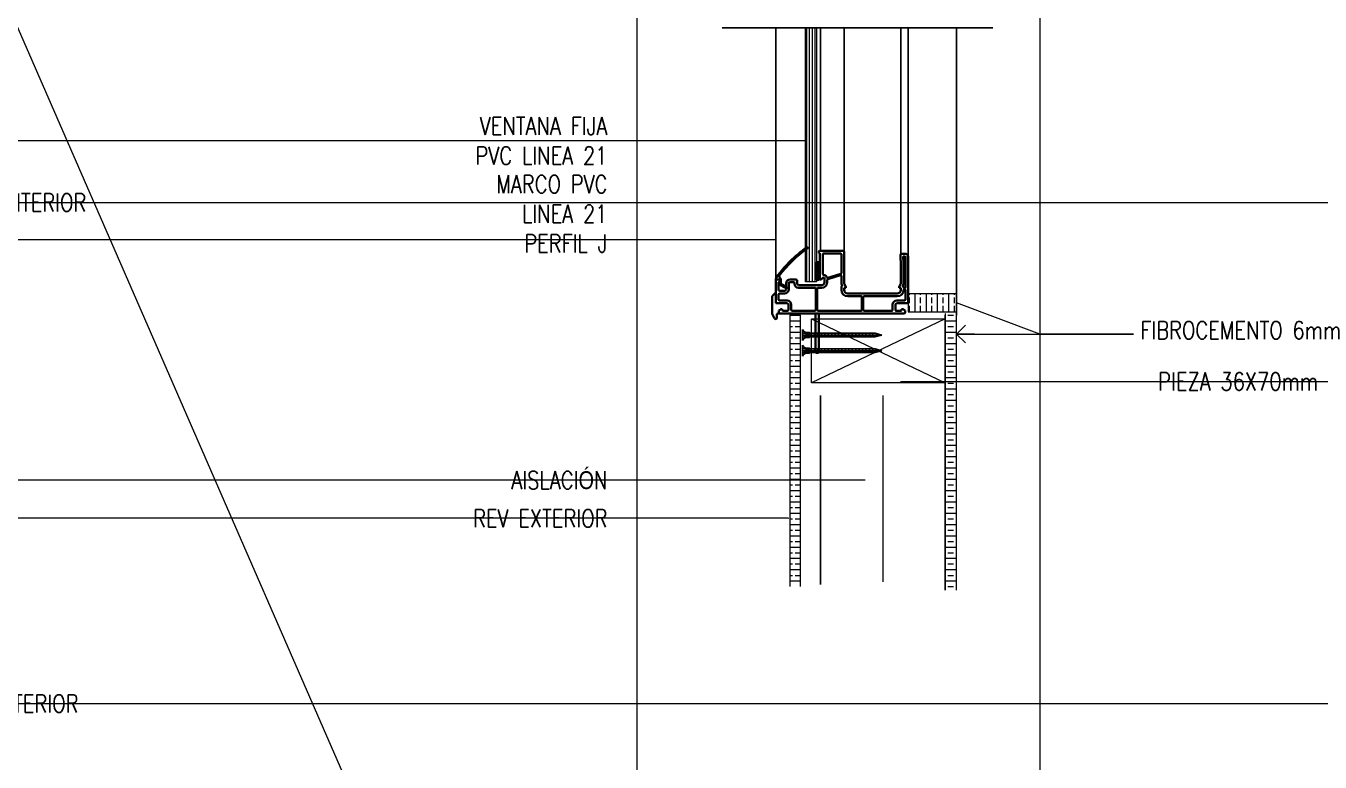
# Model space of a CAD drawing. Header units: metres. Extents: x -2 to 690, y -116 to 73.
# Drawn here: x 152.211 to 152.938, y 29.242 to 29.655 of the extents above; entities that cross this region are included whole.
import ezdxf

# ---------------------------------------------------------------- set-up
doc = ezdxf.new("R2010")
doc.units = ezdxf.units.M
doc.header["$LTSCALE"] = 5
doc.header["$MEASUREMENT"] = 0
doc.layers.get('0').update_dxf_attribs({"color": 30})
doc.layers.get('DEFPOINTS').update_dxf_attribs({"color": 210})
for name, color, linetype, lineweight in [('A-ANNO-SYMB', 3, 'Continuous', 18), ('A-ANNO-TEXT', 3, 'Continuous', 18), ('A-DETL-PATT', 8, 'Continuous', 18), ('A-ELEV-MBE1', 7, 'Continuous', 35), ('A-ELEV-MBE2', 4, 'Continuous', 25), ('A-FURN', 8, 'Continuous', 18), ('A-WALL-PATT', 8, 'Continuous', 18), ('A-WALL-STUD', 3, 'Continuous', 18)]:
    doc.layers.add(name, color=color, linetype=linetype, lineweight=lineweight)
doc.styles.add('E-ROMANS', font='romans.shx', dxfattribs={"width": 0.8})
doc.dimstyles.new('E-0100_TICK_12', dxfattribs={"dimscale": 0.001, "dimtxt": 120, "dimasz": 120, "dimexe": 60, "dimexo": 40, "dimgap": 60, "dimtad": 0, "dimzin": 0, "dimdsep": 46, "dimtxsty": 'E-ROMANS', "dimblk": 'OBLIQUE', "dimcen": 60, "dimclrd": 256, "dimclre": 256, "dimclrt": 256, "dimadec": 0, "dimazin": 0, "dimtfac": 1, "dimtmove": 1, "dimatfit": 3, "dimldrblk": 'OPEN90', "dimfxl": 1, "dimtfill": 1, "dimtolj": 1, "dimtzin": 0, "dimlwd": -1, "dimarcsym": 0})

# ---------------------------------------------------------------- blocks, each defined once
blk = doc.blocks.new('_Oblique')
at = {"color": 0, "linetype": 'ByBlock', "lineweight": -2}
blk.add_line((-0.5, -0.5), (0.5, 0.5), dxfattribs=at)

msp = doc.modelspace()

# ---------------------------------------------------------------- hatches: boundary and pattern name
at = {"layer": 'A-DETL-PATT'}
h = msp.add_hatch(dxfattribs=at)
h.set_pattern_fill('BRASS', color=256, scale=0.001, angle=90, style=0)
h.set_pattern_definition([(90, (1.948402, -0.1281466), (-0.00635, 4e-19), []), (90, (1.945227, -0.1281466), (-0.00635, 4e-19), [0.003175, -0.0015875])])
h.paths.add_polyline_path([(152.73346, 29.49456), (152.73346, 29.50456), (152.70623, 29.50456), (152.70623, 29.49456)])
h = msp.add_hatch(dxfattribs=at)
h.set_pattern_fill('BRASS', color=256, scale=0.001, style=0)
h.set_pattern_definition([(0, (0, 0), (0, 0.00635), []), (0, (0, 0.003175), (0, 0.00635), [0.003175, -0.0015875])])
h.paths.add_polyline_path([(152.73346, 29.49356), (152.72702, 29.49356), (152.72702, 29.49454), (152.72702, 29.33823), (152.73346, 29.33823)])
h.paths.add_polyline_path([(152.64587, 29.49454), (152.63987, 29.49454), (152.63987, 29.34021), (152.64587, 29.34021)])

# ---------------------------------------------------------------- linework, layer by layer
at = {"layer": 'A-ANNO-SYMB'}
for p, q in [((152.64871, 29.65403), (152.64871, 29.53027)), ((152.64871, 29.53027), (152.64871, 29.65403)), ((152.64871, 29.65403), (152.64871, 29.53027)), ((152.64871, 29.51129), (152.64871, 29.65403)), ((152.64933, 29.53071), (152.64933, 29.65403)), ((152.64933, 29.51129), (152.64933, 29.65403)), ((152.65092, 29.51129), (152.65092, 29.65403)), ((152.65092, 29.51129), (152.65092, 29.65403)), ((152.65251, 29.51129), (152.65251, 29.65403)), ((152.65251, 29.51129), (152.65251, 29.65403)), ((152.6541, 29.51129), (152.6541, 29.65403)), ((152.6541, 29.51129), (152.6541, 29.65403)), ((152.65473, 29.65403), (152.65473, 29.52245)), ((152.65473, 29.65403), (152.65473, 29.52245)), ((152.65473, 29.65403), (152.65473, 29.52245)), ((152.65473, 29.65403), (152.65473, 29.51129)), ((152.65473, 29.51129), (152.64871, 29.51129)), ((152.65473, 29.51129), (152.64871, 29.51129)), ((152.65467, 29.51129), (152.65138, 29.51129)), ((152.65467, 29.51129), (152.65138, 29.51129)), ((152.72702, 29.49356), (152.72702, 29.33823)), ((152.73346, 29.33823), (152.73346, 29.49356))]:
    msp.add_line(p, q, dxfattribs=at)
msp.add_lwpolyline([(152.70623, 29.49456), (152.73346, 29.49456), (152.73346, 29.50456), (152.70623, 29.50456)], close=True, dxfattribs=at)
for points in [[(152.63987, 29.49256), (152.64587, 29.49257)], [(152.63987, 29.49256), (152.63987, 29.34021)], [(152.63987, 29.49256), (152.63987, 29.34021)], [(152.64587, 29.34021), (152.64587, 29.49257)], [(152.64587, 29.34021), (152.64587, 29.49256)], [(152.72702, 29.33823), (152.72702, 29.49256)]]:
    msp.add_lwpolyline(points, dxfattribs=at)
at = {"layer": 'A-ANNO-TEXT', "extrusion": (0, 0, -1)}
msp.add_lwpolyline([(-152.74346, 29.482), (-152.78018, 29.482), (-152.83285, 29.482), (-152.78018, 29.482), (-152.73346, 29.49956)], dxfattribs=at)
at = {"layer": 'A-ELEV-MBE1'}
for p, q in [((152.6561, 29.52783), (152.6561, 29.52834)), ((152.6561, 29.52783), (152.6561, 29.52834)), ((152.65648, 29.52873), (152.66953, 29.52873)), ((152.65648, 29.52873), (152.66953, 29.52873)), ((152.65473, 29.52245), (152.65624, 29.52245)), ((152.65473, 29.52245), (152.65624, 29.52245)), ((152.65473, 29.52168), (152.65522, 29.52168)), ((152.65473, 29.52168), (152.65522, 29.52168)), ((152.65522, 29.52168), (152.65551, 29.52218)), ((152.65522, 29.52168), (152.65551, 29.52218)), ((152.65551, 29.52118), (152.65522, 29.52168)), ((152.65551, 29.52118), (152.65522, 29.52168)), ((152.65522, 29.52069), (152.65551, 29.52118)), ((152.65522, 29.52069), (152.65551, 29.52118)), ((152.65551, 29.52218), (152.65535, 29.52245)), ((152.65551, 29.52218), (152.65535, 29.52245)), ((152.65551, 29.52218), (152.65608, 29.52218)), ((152.65551, 29.52218), (152.65608, 29.52218)), ((152.65551, 29.52118), (152.65608, 29.52118)), ((152.65551, 29.52118), (152.65608, 29.52118)), ((152.65608, 29.52218), (152.65624, 29.52245)), ((152.65608, 29.52218), (152.65624, 29.52245)), ((152.65624, 29.52191), (152.65608, 29.52218)), ((152.65624, 29.52191), (152.65608, 29.52218)), ((152.65608, 29.52118), (152.65624, 29.52145)), ((152.65608, 29.52118), (152.65624, 29.52145)), ((152.65624, 29.52091), (152.65608, 29.52118)), ((152.65624, 29.52091), (152.65608, 29.52118)), ((152.65624, 29.52245), (152.65624, 29.51241)), ((152.65624, 29.52245), (152.65624, 29.51241)), ((152.65674, 29.52745), (152.65648, 29.52745)), ((152.65674, 29.52745), (152.65648, 29.52745)), ((152.65674, 29.51274), (152.65674, 29.52745)), ((152.65827, 29.51568), (152.65827, 29.52681)), ((152.65827, 29.51568), (152.65827, 29.52681)), ((152.65865, 29.52719), (152.66837, 29.52719)), ((152.65865, 29.52719), (152.66837, 29.52719)), ((152.66876, 29.52681), (152.66876, 29.51626)), ((152.66876, 29.52681), (152.66876, 29.51626)), ((152.67029, 29.52796), (152.67029, 29.51037)), ((152.67029, 29.52796), (152.67029, 29.51037)), ((152.70188, 29.52369), (152.70188, 29.52637)), ((152.70188, 29.52369), (152.70188, 29.52637)), ((152.70214, 29.51037), (152.70214, 29.52333)), ((152.70214, 29.51037), (152.70214, 29.52333)), ((152.70265, 29.52714), (152.70457, 29.52714)), ((152.70265, 29.52714), (152.70457, 29.52714)), ((152.70342, 29.52522), (152.70342, 29.52426)), ((152.70342, 29.52522), (152.70342, 29.52426)), ((152.70367, 29.5233), (152.70367, 29.51037)), ((152.70367, 29.5233), (152.70367, 29.51037)), ((152.70431, 29.52561), (152.7038, 29.52561)), ((152.70431, 29.52561), (152.7038, 29.52561)), ((152.7047, 29.50834), (152.7047, 29.52522)), ((152.7047, 29.50834), (152.7047, 29.52522)), ((152.70623, 29.52548), (152.70623, 29.49931)), ((152.70623, 29.52548), (152.70623, 29.49931)), ((152.65473, 29.52069), (152.65522, 29.52069)), ((152.65473, 29.52069), (152.65522, 29.52069)), ((152.65473, 29.51969), (152.65522, 29.51969)), ((152.65473, 29.51969), (152.65522, 29.51969)), ((152.65473, 29.5187), (152.65522, 29.5187)), ((152.65473, 29.5187), (152.65522, 29.5187)), ((152.65473, 29.51771), (152.65522, 29.51771)), ((152.65473, 29.51771), (152.65522, 29.51771)), ((152.65473, 29.51671), (152.65522, 29.51671)), ((152.65473, 29.51671), (152.65522, 29.51671)), ((152.65473, 29.51572), (152.65522, 29.51572)), ((152.65473, 29.51572), (152.65522, 29.51572)), ((152.65473, 29.51473), (152.65522, 29.51473)), ((152.65473, 29.51473), (152.65522, 29.51473)), ((152.65473, 29.51374), (152.65522, 29.51374)), ((152.65473, 29.51374), (152.65522, 29.51374)), ((152.65551, 29.52019), (152.65522, 29.52069)), ((152.65551, 29.52019), (152.65522, 29.52069)), ((152.65522, 29.51969), (152.65551, 29.52019)), ((152.65522, 29.51969), (152.65551, 29.52019)), ((152.65551, 29.5192), (152.65522, 29.51969)), ((152.65551, 29.5192), (152.65522, 29.51969)), ((152.65522, 29.5187), (152.65551, 29.5192)), ((152.65522, 29.5187), (152.65551, 29.5192)), ((152.65551, 29.5182), (152.65522, 29.5187)), ((152.65551, 29.5182), (152.65522, 29.5187)), ((152.65522, 29.51771), (152.65551, 29.5182)), ((152.65522, 29.51771), (152.65551, 29.5182)), ((152.65551, 29.51721), (152.65522, 29.51771)), ((152.65551, 29.51721), (152.65522, 29.51771)), ((152.65522, 29.51671), (152.65551, 29.51721)), ((152.65522, 29.51671), (152.65551, 29.51721)), ((152.65551, 29.51622), (152.65522, 29.51671)), ((152.65551, 29.51622), (152.65522, 29.51671)), ((152.65522, 29.51572), (152.65551, 29.51622)), ((152.65522, 29.51572), (152.65551, 29.51622)), ((152.65551, 29.51522), (152.65522, 29.51572)), ((152.65551, 29.51522), (152.65522, 29.51572)), ((152.65522, 29.51473), (152.65551, 29.51522)), ((152.65522, 29.51473), (152.65551, 29.51522)), ((152.65551, 29.51423), (152.65522, 29.51473)), ((152.65551, 29.51423), (152.65522, 29.51473)), ((152.65522, 29.51373), (152.65551, 29.51423)), ((152.65522, 29.51373), (152.65551, 29.51423)), ((152.65551, 29.51324), (152.65522, 29.51374)), ((152.65551, 29.51324), (152.65522, 29.51374)), ((152.65551, 29.52019), (152.65608, 29.52019)), ((152.65551, 29.52019), (152.65608, 29.52019)), ((152.65551, 29.5192), (152.65608, 29.5192)), ((152.65551, 29.5192), (152.65608, 29.5192)), ((152.65551, 29.5182), (152.65608, 29.5182)), ((152.65551, 29.5182), (152.65608, 29.5182)), ((152.65551, 29.51721), (152.65608, 29.51721)), ((152.65551, 29.51721), (152.65608, 29.51721)), ((152.65551, 29.51622), (152.65608, 29.51622)), ((152.65551, 29.51622), (152.65608, 29.51622)), ((152.65551, 29.51522), (152.65608, 29.51522)), ((152.65551, 29.51522), (152.65608, 29.51522)), ((152.65551, 29.51423), (152.65608, 29.51423)), ((152.65551, 29.51423), (152.65608, 29.51423)), ((152.65608, 29.52019), (152.65624, 29.52046)), ((152.65608, 29.52019), (152.65624, 29.52046)), ((152.65624, 29.51992), (152.65608, 29.52019)), ((152.65624, 29.51992), (152.65608, 29.52019)), ((152.65608, 29.5192), (152.65624, 29.51947)), ((152.65608, 29.5192), (152.65624, 29.51947)), ((152.65624, 29.51893), (152.65608, 29.5192)), ((152.65624, 29.51893), (152.65608, 29.5192)), ((152.65608, 29.5182), (152.65624, 29.51848)), ((152.65608, 29.5182), (152.65624, 29.51848)), ((152.65624, 29.51793), (152.65608, 29.5182)), ((152.65624, 29.51793), (152.65608, 29.5182)), ((152.65608, 29.51721), (152.65624, 29.51748)), ((152.65608, 29.51721), (152.65624, 29.51748)), ((152.65624, 29.51694), (152.65608, 29.51721)), ((152.65624, 29.51694), (152.65608, 29.51721)), ((152.65608, 29.51622), (152.65624, 29.51649)), ((152.65608, 29.51622), (152.65624, 29.51649)), ((152.65624, 29.51595), (152.65608, 29.51622)), ((152.65624, 29.51595), (152.65608, 29.51622)), ((152.65608, 29.51522), (152.65624, 29.5155)), ((152.65608, 29.51522), (152.65624, 29.5155)), ((152.65624, 29.51495), (152.65608, 29.51522)), ((152.65624, 29.51495), (152.65608, 29.51522)), ((152.65608, 29.51423), (152.65624, 29.5145)), ((152.65608, 29.51423), (152.65624, 29.5145)), ((152.65624, 29.51396), (152.65608, 29.51423)), ((152.65624, 29.51396), (152.65608, 29.51423)), ((152.65608, 29.51324), (152.65624, 29.51351)), ((152.65608, 29.51324), (152.65624, 29.51351)), ((152.65829, 29.51365), (152.65737, 29.51274)), ((152.65829, 29.51365), (152.65737, 29.51274)), ((152.6611, 29.51283), (152.66826, 29.51502)), ((152.6611, 29.51283), (152.66826, 29.51502)), ((152.66849, 29.51589), (152.66113, 29.51364)), ((152.66849, 29.51589), (152.66113, 29.51364)), ((152.66876, 29.51465), (152.66876, 29.51037)), ((152.66876, 29.51465), (152.66876, 29.51037)), ((152.63192, 29.49931), (152.63192, 29.51328)), ((152.63192, 29.51274), (152.63346, 29.51274)), ((152.63192, 29.49931), (152.63192, 29.51274)), ((152.63192, 29.51274), (152.63346, 29.51274)), ((152.63346, 29.51121), (152.63346, 29.50711)), ((152.63346, 29.51121), (152.63346, 29.50711)), ((152.63346, 29.51), (152.63773, 29.50777)), ((152.63346, 29.51), (152.63773, 29.50777)), ((152.63422, 29.50635), (152.63691, 29.50635)), ((152.63422, 29.50635), (152.63691, 29.50635)), ((152.63468, 29.51022), (152.63469, 29.51286)), ((152.63468, 29.51022), (152.63469, 29.51286)), ((152.63808, 29.50845), (152.63468, 29.51022)), ((152.63808, 29.50845), (152.63468, 29.51022)), ((152.63768, 29.50711), (152.63768, 29.51044)), ((152.63768, 29.50711), (152.63768, 29.51044)), ((152.63921, 29.50711), (152.63921, 29.51044)), ((152.63921, 29.50711), (152.63921, 29.51044)), ((152.63998, 29.51274), (152.64318, 29.51274)), ((152.63998, 29.51274), (152.64318, 29.51274)), ((152.63998, 29.51121), (152.64203, 29.51121)), ((152.63998, 29.51121), (152.64203, 29.51121)), ((152.64241, 29.51082), (152.64241, 29.51031)), ((152.64241, 29.51082), (152.64241, 29.51031)), ((152.64395, 29.51197), (152.64395, 29.51031)), ((152.64395, 29.51197), (152.64395, 29.51031)), ((152.64471, 29.50954), (152.65776, 29.50954)), ((152.64471, 29.50954), (152.65776, 29.50954)), ((152.64471, 29.50801), (152.65405, 29.50801)), ((152.64471, 29.50801), (152.65405, 29.50801)), ((152.65443, 29.50762), (152.65443, 29.49547)), ((152.65443, 29.50762), (152.65443, 29.49547)), ((152.65473, 29.51274), (152.65522, 29.51274)), ((152.65473, 29.51274), (152.65522, 29.51274)), ((152.65624, 29.51241), (152.65473, 29.51241)), ((152.65624, 29.51241), (152.65473, 29.51241)), ((152.6552, 29.49547), (152.6552, 29.50762)), ((152.6552, 29.49547), (152.6552, 29.50762)), ((152.65522, 29.51274), (152.65551, 29.51324)), ((152.65522, 29.51274), (152.65551, 29.51324)), ((152.65541, 29.51242), (152.65522, 29.51274)), ((152.65541, 29.51242), (152.65522, 29.51274)), ((152.65551, 29.51324), (152.65608, 29.51324)), ((152.65551, 29.51324), (152.65608, 29.51324)), ((152.65558, 29.50801), (152.65776, 29.50801)), ((152.65558, 29.50801), (152.65776, 29.50801)), ((152.65624, 29.51297), (152.65608, 29.51324)), ((152.65624, 29.51297), (152.65608, 29.51324)), ((152.65737, 29.51274), (152.65674, 29.51274)), ((152.65737, 29.51274), (152.65674, 29.51274)), ((152.65929, 29.51108), (152.65929, 29.513)), ((152.65929, 29.51108), (152.65929, 29.513)), ((152.66083, 29.51108), (152.66083, 29.51246)), ((152.66083, 29.51108), (152.66083, 29.51246)), ((152.66876, 29.50796), (152.66876, 29.50681)), ((152.66876, 29.50796), (152.66876, 29.50681)), ((152.66896, 29.5096), (152.66912, 29.50934)), ((152.66896, 29.5096), (152.66912, 29.50934)), ((152.67029, 29.51037), (152.67132, 29.5086)), ((152.67029, 29.51037), (152.67132, 29.5086)), ((152.67029, 29.50796), (152.67029, 29.50681)), ((152.67132, 29.50796), (152.67029, 29.50796)), ((152.67029, 29.50796), (152.67029, 29.50681)), ((152.67132, 29.50796), (152.67029, 29.50796)), ((152.67132, 29.5086), (152.67132, 29.50796)), ((152.67132, 29.5086), (152.67132, 29.50796)), ((152.70112, 29.5086), (152.70214, 29.51037)), ((152.70112, 29.5086), (152.70214, 29.51037)), ((152.70112, 29.50796), (152.70112, 29.5086)), ((152.70112, 29.50796), (152.70112, 29.5086)), ((152.70214, 29.50796), (152.70112, 29.50796)), ((152.70214, 29.50796), (152.70112, 29.50796)), ((152.70214, 29.50681), (152.70214, 29.50796)), ((152.70214, 29.50681), (152.70214, 29.50796)), ((152.70347, 29.5096), (152.70331, 29.50934)), ((152.70347, 29.5096), (152.70331, 29.50934)), ((152.70402, 29.50796), (152.70431, 29.50796)), ((152.70402, 29.50796), (152.70431, 29.50796)), ((152.70406, 29.50719), (152.70431, 29.50719)), ((152.70406, 29.50719), (152.70431, 29.50719)), ((152.7047, 29.50681), (152.7047, 29.50123)), ((152.7047, 29.50681), (152.7047, 29.50123)), ((152.62989, 29.49367), (152.62989, 29.50319)), ((152.62997, 29.50337), (152.63192, 29.50532)), ((152.63832, 29.49931), (152.63192, 29.49931)), ((152.63832, 29.49931), (152.63192, 29.49931)), ((152.63346, 29.50123), (152.63346, 29.50443)), ((152.63346, 29.50123), (152.63346, 29.50443)), ((152.63384, 29.50481), (152.63691, 29.50481)), ((152.63384, 29.50481), (152.63691, 29.50481)), ((152.63832, 29.50085), (152.63384, 29.50085)), ((152.63832, 29.50085), (152.63384, 29.50085)), ((152.67234, 29.50476), (152.70009, 29.50476)), ((152.67234, 29.50476), (152.70009, 29.50476)), ((152.67234, 29.50322), (152.67988, 29.50322)), ((152.67234, 29.50322), (152.67988, 29.50322)), ((152.68027, 29.50284), (152.68027, 29.49547)), ((152.68027, 29.50284), (152.68027, 29.49547)), ((152.68104, 29.49547), (152.68104, 29.50284)), ((152.68104, 29.49547), (152.68104, 29.50284)), ((152.68142, 29.50322), (152.70009, 29.50322)), ((152.68142, 29.50322), (152.70009, 29.50322)), ((152.70431, 29.50085), (152.69984, 29.50085)), ((152.70431, 29.50085), (152.69984, 29.50085)), ((152.70623, 29.49931), (152.69984, 29.49931)), ((152.70623, 29.49931), (152.69984, 29.49931)), ((152.63122, 29.49082), (152.62994, 29.49345)), ((152.63261, 29.49114), (152.63261, 29.49306)), ((152.65372, 29.49356), (152.6331, 29.49356)), ((152.63359, 29.49522), (152.63492, 29.49599)), ((152.63359, 29.49522), (152.63492, 29.49599)), ((152.63359, 29.49394), (152.63359, 29.49522)), ((152.63359, 29.49394), (152.63359, 29.49522)), ((152.65213, 29.49356), (152.63397, 29.49356)), ((152.70419, 29.49356), (152.63397, 29.49356)), ((152.63492, 29.49599), (152.63555, 29.49599)), ((152.63492, 29.49599), (152.63555, 29.49599)), ((152.63555, 29.49599), (152.63555, 29.49547)), ((152.63555, 29.49599), (152.63555, 29.49547)), ((152.63594, 29.49509), (152.6387, 29.49509)), ((152.63594, 29.49509), (152.6387, 29.49509)), ((152.63908, 29.49547), (152.63908, 29.49854)), ((152.63908, 29.49547), (152.63908, 29.49854)), ((152.64062, 29.49547), (152.64062, 29.49854)), ((152.64062, 29.49547), (152.64062, 29.49854)), ((152.65405, 29.49509), (152.641, 29.49509)), ((152.65405, 29.49509), (152.641, 29.49509)), ((152.65423, 29.47199), (152.65423, 29.49305)), ((152.70419, 29.49356), (152.65443, 29.49356)), ((152.67988, 29.49509), (152.65558, 29.49509)), ((152.67988, 29.49509), (152.65558, 29.49509)), ((152.65609, 29.49305), (152.65609, 29.47199)), ((152.68989, 29.49356), (152.65659, 29.49356)), ((152.69715, 29.49509), (152.68142, 29.49509)), ((152.69715, 29.49509), (152.68142, 29.49509)), ((152.69754, 29.49854), (152.69754, 29.49547)), ((152.69754, 29.49854), (152.69754, 29.49547)), ((152.69907, 29.49854), (152.69907, 29.49547)), ((152.69907, 29.49854), (152.69907, 29.49547)), ((152.69945, 29.49509), (152.70222, 29.49509)), ((152.69945, 29.49509), (152.70222, 29.49509)), ((152.7026, 29.49599), (152.70324, 29.49599)), ((152.7026, 29.49547), (152.7026, 29.49599)), ((152.7026, 29.49599), (152.70324, 29.49599)), ((152.7026, 29.49547), (152.7026, 29.49599)), ((152.70324, 29.49599), (152.70457, 29.49522)), ((152.70324, 29.49599), (152.70457, 29.49522)), ((152.70457, 29.49522), (152.70457, 29.49394)), ((152.70457, 29.49522), (152.70457, 29.49394)), ((152.65559, 29.47149), (152.65472, 29.47149))]:
    msp.add_line(p, q, dxfattribs=at)
for centre, radius, start, end in [((152.69121, 29.47149), 0.07254, 125.24662, 144.82709), ((152.69121, 29.47149), 0.07254, 125.24662, 144.11069), ((152.69123, 29.47148), 0.07186, 125.26852, 143.04253), ((152.69123, 29.47148), 0.07186, 125.26852, 143.04253), ((152.64954, 29.53043), 0.000351, 305.02512, 128.63129), ((152.65648, 29.52834), 0.000384, 90, 180), ((152.65648, 29.52834), 0.000384, 90, 180), ((152.66953, 29.52796), 0.000767, 0, 90), ((152.66953, 29.52796), 0.000767, 0, 90), ((152.65648, 29.52783), 0.000384, 180, 270), ((152.65648, 29.52783), 0.000384, 180, 270), ((152.65865, 29.52681), 0.000384, 90, 180), ((152.65865, 29.52681), 0.000384, 90, 180), ((152.66837, 29.52681), 0.000384, 360, 90), ((152.66837, 29.52681), 0.000384, 360, 90), ((152.70265, 29.52637), 0.000767, 90, 180), ((152.70265, 29.52637), 0.000767, 90, 180), ((152.70227, 29.52369), 0.000384, 180, 250.52878), ((152.70227, 29.52369), 0.000384, 180, 250.52878), ((152.7038, 29.52522), 0.000384, 90, 180), ((152.7038, 29.52522), 0.000384, 90, 180), ((152.7038, 29.52426), 0.000384, 180, 209.92644), ((152.7038, 29.52426), 0.000384, 180, 209.92644), ((152.70214, 29.5233), 0.00153, 360, 29.92643), ((152.70214, 29.5233), 0.00153, 360, 29.92643), ((152.70431, 29.52522), 0.000384, 360, 90), ((152.70431, 29.52522), 0.000384, 360, 90), ((152.70457, 29.52548), 0.00166, 360, 90), ((152.70457, 29.52548), 0.00166, 360, 90), ((152.63532, 29.51466), 0.0015, 179.15071, 232.30172), ((152.63532, 29.51466), 0.0015, 179.15071, 232.30172), ((152.65865, 29.51568), 0.000384, 180, 267.2706), ((152.65865, 29.51568), 0.000384, 180, 267.2706), ((152.65856, 29.51338), 0.000384, 91.91978, 135), ((152.65856, 29.51338), 0.000384, 91.91978, 135), ((152.65853, 29.513), 0.000767, 0, 88.64254), ((152.65853, 29.513), 0.000767, 0, 88.64254), ((152.65853, 29.513), 0.0023, 22.074, 87.2706), ((152.65853, 29.513), 0.0023, 22.074, 87.2706), ((152.66101, 29.51401), 0.000384, 202.074, 287), ((152.66101, 29.51401), 0.000384, 202.074, 287), ((152.66837, 29.51465), 0.000384, 0, 107), ((152.66837, 29.51465), 0.000384, 0, 107), ((152.66837, 29.51626), 0.000384, 287, 360), ((152.66837, 29.51626), 0.000384, 287, 360), ((152.63346, 29.51197), 0.000767, 270, 90), ((152.63346, 29.51197), 0.000767, 270, 90), ((152.63422, 29.50711), 0.000767, 180, 270), ((152.63422, 29.50711), 0.000767, 180, 270), ((152.63393, 29.51286), 0.000765, 359.70214, 52.30172), ((152.63393, 29.51286), 0.000765, 359.70214, 52.30172), ((152.63691, 29.50711), 0.000767, 270, 0), ((152.63691, 29.50711), 0.0023, 270, 360), ((152.63691, 29.50711), 0.000767, 270, 0), ((152.63691, 29.50711), 0.0023, 270, 360), ((152.63998, 29.51044), 0.0023, 90, 180), ((152.63998, 29.51044), 0.0023, 90, 180), ((152.63791, 29.50811), 0.000382, 242.49228, 62.49228), ((152.63791, 29.50811), 0.000382, 242.49228, 62.49228), ((152.63998, 29.51044), 0.000767, 90, 180), ((152.63998, 29.51044), 0.000767, 90, 180), ((152.64203, 29.51082), 0.000384, 360, 90), ((152.64203, 29.51082), 0.000384, 360, 90), ((152.64471, 29.51031), 0.0023, 180, 270), ((152.64471, 29.51031), 0.0023, 180, 270), ((152.64318, 29.51197), 0.000767, 0, 90), ((152.64318, 29.51197), 0.000767, 0, 90), ((152.64471, 29.51031), 0.000767, 180, 270), ((152.64471, 29.51031), 0.000767, 180, 270), ((152.65405, 29.50762), 0.000384, 360, 90), ((152.65405, 29.50762), 0.000384, 360, 90), ((152.65558, 29.50762), 0.000384, 90, 180), ((152.65558, 29.50762), 0.000384, 90, 180), ((152.65776, 29.51108), 0.00153, 270, 360), ((152.65776, 29.51108), 0.00307, 270, 360), ((152.65776, 29.51108), 0.00153, 270, 360), ((152.65776, 29.51108), 0.00307, 270, 360), ((152.66121, 29.51246), 0.000384, 107, 180), ((152.66121, 29.51246), 0.000384, 107, 180), ((152.67029, 29.51037), 0.00153, 180, 210), ((152.67029, 29.51037), 0.00153, 180, 210), ((152.67029, 29.50796), 0.00153, 141.80526, 180), ((152.67029, 29.50796), 0.00153, 141.80526, 180), ((152.67234, 29.50681), 0.00358, 180, 270), ((152.67234, 29.50681), 0.00358, 180, 270), ((152.66878, 29.50914), 0.000384, 321.80526, 30), ((152.66878, 29.50914), 0.000384, 321.80526, 30), ((152.67234, 29.50681), 0.00205, 180, 270), ((152.67234, 29.50681), 0.00205, 180, 270), ((152.70009, 29.50681), 0.00358, 270, 0), ((152.70009, 29.50681), 0.00205, 270, 360), ((152.70009, 29.50681), 0.00358, 270, 0), ((152.70009, 29.50681), 0.00205, 270, 360), ((152.70365, 29.50914), 0.000384, 150, 218.19474), ((152.70365, 29.50914), 0.000384, 150, 218.19474), ((152.70214, 29.50796), 0.00153, 11.53696, 38.19474), ((152.70214, 29.50796), 0.00153, 11.53696, 38.19474), ((152.70214, 29.51037), 0.00153, 330, 0), ((152.70214, 29.51037), 0.00153, 330, 0), ((152.70402, 29.50834), 0.000384, 191.53696, 270), ((152.70402, 29.50834), 0.000384, 191.53696, 270), ((152.70406, 29.50681), 0.000384, 90, 180), ((152.70406, 29.50681), 0.000384, 90, 180), ((152.70431, 29.50834), 0.000384, 270, 0), ((152.70431, 29.50834), 0.000384, 270, 0), ((152.70431, 29.50681), 0.000384, 0, 90), ((152.70431, 29.50681), 0.000384, 0, 90), ((152.63015, 29.50319), 0.000252, 135.00848, 180.0084), ((152.63384, 29.50443), 0.000384, 90, 180), ((152.63384, 29.50443), 0.000384, 90, 180), ((152.63384, 29.50123), 0.000384, 180, 270), ((152.63384, 29.50123), 0.000384, 180, 270), ((152.63832, 29.49854), 0.0023, 0, 90), ((152.63832, 29.49854), 0.0023, 0, 90), ((152.63832, 29.49854), 0.000767, 0, 90), ((152.63832, 29.49854), 0.000767, 0, 90), ((152.67988, 29.50284), 0.000384, 0, 90), ((152.67988, 29.50284), 0.000384, 0, 90), ((152.68142, 29.50284), 0.000384, 90, 180), ((152.68142, 29.50284), 0.000384, 90, 180), ((152.69984, 29.49854), 0.0023, 90, 180), ((152.69984, 29.49854), 0.0023, 90, 180), ((152.69984, 29.49854), 0.000767, 90, 180), ((152.69984, 29.49854), 0.000767, 90, 180), ((152.70431, 29.50123), 0.000384, 270, 0), ((152.70431, 29.50123), 0.000384, 270, 0), ((152.6304, 29.49367), 0.000504, 179.99824, 205.85216), ((152.6331, 29.49306), 0.000493, 90, 180), ((152.63397, 29.49394), 0.000384, 180, 270), ((152.63397, 29.49394), 0.000384, 180, 270), ((152.63594, 29.49547), 0.000384, 180, 270), ((152.63594, 29.49547), 0.000384, 180, 270), ((152.6387, 29.49547), 0.000384, 270, 0), ((152.6387, 29.49547), 0.000384, 270, 0), ((152.641, 29.49547), 0.000384, 180, 270), ((152.641, 29.49547), 0.000384, 180, 270), ((152.65372, 29.49305), 0.000504, 359.99996, 90.00004), ((152.65405, 29.49547), 0.000384, 270, 0), ((152.65405, 29.49547), 0.000384, 270, 0), ((152.65558, 29.49547), 0.000384, 180, 270), ((152.65558, 29.49547), 0.000384, 180, 270), ((152.65659, 29.49305), 0.000504, 89.99996, 180.00004), ((152.67988, 29.49547), 0.000384, 270, 0), ((152.67988, 29.49547), 0.000384, 270, 0), ((152.68142, 29.49547), 0.000384, 180, 270), ((152.68142, 29.49547), 0.000384, 180, 270), ((152.69715, 29.49547), 0.000384, 270, 0), ((152.69715, 29.49547), 0.000384, 270, 0), ((152.69945, 29.49547), 0.000384, 180, 270), ((152.69945, 29.49547), 0.000384, 180, 270), ((152.70222, 29.49547), 0.000384, 270, 0), ((152.70222, 29.49547), 0.000384, 270, 0), ((152.70419, 29.49394), 0.000384, 270, 0), ((152.70419, 29.49394), 0.000384, 270, 0), ((152.63188, 29.49114), 0.000731, 205.84658, 0), ((152.65472, 29.47199), 0.000493, 180, 270), ((152.65559, 29.47199), 0.000493, 270, 0)]:
    msp.add_arc(centre, radius, start, end, dxfattribs=at)
at = {"layer": 'A-ELEV-MBE2'}
for p, q in [((152.63192, 29.54164), (152.63192, 29.65403)), ((152.63192, 29.51328), (152.63192, 29.65403)), ((152.65708, 29.55763), (152.65708, 29.65403)), ((152.65708, 29.52873), (152.65708, 29.65403)), ((152.67029, 29.52796), (152.67029, 29.65403)), ((152.67029, 29.52796), (152.67029, 29.65403)), ((152.70208, 29.52688), (152.70208, 29.65403)), ((152.70208, 29.52688), (152.70208, 29.65403)), ((152.70623, 29.52548), (152.70623, 29.65403)), ((152.70623, 29.52548), (152.70623, 29.65403)), ((152.73346, 29.49257), (152.73346, 29.65403)), ((152.64687, 29.48461), (152.64687, 29.47833)), ((152.65063, 29.48146), (152.64687, 29.48146)), ((152.64963, 29.48147), (152.68765, 29.48147)), ((152.65063, 29.483), (152.65063, 29.47993)), ((152.65063, 29.48247), (152.68765, 29.48247)), ((152.65063, 29.48076), (152.65234, 29.48247)), ((152.65063, 29.48046), (152.68765, 29.48046)), ((152.65226, 29.48046), (152.65426, 29.48247)), ((152.65418, 29.48046), (152.65619, 29.48247)), ((152.6561, 29.48046), (152.65811, 29.48247)), ((152.65803, 29.48046), (152.66004, 29.48247)), ((152.65995, 29.48046), (152.66196, 29.48247)), ((152.66188, 29.48046), (152.66388, 29.48247)), ((152.6638, 29.48046), (152.66581, 29.48247)), ((152.66572, 29.48046), (152.66773, 29.48247)), ((152.66765, 29.48046), (152.66965, 29.48247)), ((152.66957, 29.48046), (152.67158, 29.48247)), ((152.67149, 29.48046), (152.6735, 29.48247)), ((152.67342, 29.48046), (152.67542, 29.48247)), ((152.67534, 29.48046), (152.67735, 29.48247)), ((152.67726, 29.48046), (152.67927, 29.48247)), ((152.67919, 29.48046), (152.6812, 29.48247)), ((152.68111, 29.48046), (152.68312, 29.48247)), ((152.68304, 29.48046), (152.68504, 29.48247)), ((152.68496, 29.48046), (152.68697, 29.48247)), ((152.68688, 29.48046), (152.68863, 29.48221)), ((152.68765, 29.48247), (152.69143, 29.48147)), ((152.69143, 29.48147), (152.68765, 29.48046)), ((152.68765, 29.48147), (152.69143, 29.48147)), ((152.68922, 29.48088), (152.69015, 29.48181)), ((152.64687, 29.4758), (152.64687, 29.46952)), ((152.65063, 29.47265), (152.64687, 29.47265)), ((152.64963, 29.47266), (152.68765, 29.47266)), ((152.65063, 29.47419), (152.65063, 29.47112)), ((152.65063, 29.47366), (152.68765, 29.47366)), ((152.65063, 29.47195), (152.65234, 29.47366)), ((152.65063, 29.47165), (152.68765, 29.47165)), ((152.65226, 29.47165), (152.65426, 29.47366)), ((152.65418, 29.47165), (152.65619, 29.47366)), ((152.6561, 29.47165), (152.65811, 29.47366)), ((152.65803, 29.47165), (152.66004, 29.47366)), ((152.65995, 29.47165), (152.66196, 29.47366)), ((152.66188, 29.47165), (152.66388, 29.47366)), ((152.6638, 29.47165), (152.66581, 29.47366)), ((152.66572, 29.47165), (152.66773, 29.47366)), ((152.66765, 29.47165), (152.66965, 29.47366)), ((152.66957, 29.47165), (152.67158, 29.47366)), ((152.67149, 29.47165), (152.6735, 29.47366)), ((152.67342, 29.47165), (152.67542, 29.47366)), ((152.67534, 29.47165), (152.67735, 29.47366)), ((152.67726, 29.47165), (152.67927, 29.47366)), ((152.67919, 29.47165), (152.6812, 29.47366)), ((152.68111, 29.47165), (152.68312, 29.47366)), ((152.68304, 29.47165), (152.68504, 29.47366)), ((152.68496, 29.47165), (152.68697, 29.47366)), ((152.68688, 29.47165), (152.68863, 29.4734)), ((152.68765, 29.47366), (152.69143, 29.47266)), ((152.69143, 29.47266), (152.68765, 29.47165)), ((152.68765, 29.47266), (152.69143, 29.47266)), ((152.68922, 29.47207), (152.69015, 29.473)), ((152.65702, 29.44756), (152.65702, 29.34142))]:
    msp.add_line(p, q, dxfattribs=at)
for centre, radius, start, end in [((152.64958, 29.48576), 0.00295, 202.91788, 290.80787), ((152.65126, 29.49976), 0.01766, 255.59981, 267.95793), ((152.65126, 29.46317), 0.01766, 92.04207, 104.40019), ((152.64958, 29.47718), 0.00295, 69.19213, 157.08213), ((152.64958, 29.47695), 0.00295, 202.91788, 290.80787), ((152.65126, 29.49095), 0.01766, 255.59981, 267.95793), ((152.65126, 29.45436), 0.01766, 92.04207, 104.40019), ((152.64958, 29.46837), 0.00295, 69.19213, 157.08212)]:
    msp.add_arc(centre, radius, start, end, dxfattribs=at)
at = {"layer": 'A-FURN'}
for p, q in [((152.65473, 29.51241), (152.65473, 29.52245)), ((152.65473, 29.51241), (152.65473, 29.52245)), ((152.65674, 29.51274), (152.65674, 29.52745))]:
    msp.add_line(p, q, dxfattribs=at)
at = {"layer": 'A-FURN', "linetype": 'ByBlock', "lineweight": -2, "extrusion": (0, 0, -1)}
for p, q in [((152.73846, 29.487), (152.73346, 29.482)), ((152.73346, 29.482), (152.73846, 29.477)), ((152.73346, 29.482), (152.74346, 29.482))]:
    msp.add_line(p, q, dxfattribs=at)
at = {"layer": 'A-FURN'}
msp.add_arc((152.64954, 29.53043), 0.000351, 305.02512, 128.63129, dxfattribs=at)
at = {"layer": 'A-WALL-PATT', "ltscale": 0.075}
msp.add_line((152.69202, 29.44756), (152.69202, 29.34278), dxfattribs=at)
at = {"layer": 'A-WALL-STUD'}
for p, q in [((152.72702, 29.49056), (152.65202, 29.45456)), ((152.65202, 29.49056), (152.72702, 29.45456))]:
    msp.add_line(p, q, dxfattribs=at)
msp.add_lwpolyline([(152.72702, 29.49056), (152.72702, 29.45456), (152.65202, 29.45456), (152.65202, 29.49056), (152.72702, 29.49056)], dxfattribs=at)
at = {"layer": 'DEFPOINTS'}
msp.add_line((152.75378, 29.65403), (152.60191, 29.65403), dxfattribs=at)

# ---------------------------------------------------------------- texts
at = {"layer": 'A-ANNO-TEXT', "char_height": 0.01, "style": 'E-ROMANS'}
for s, insert, attachment_point in [('VENTANA FIJA\\PPVC LINEA 21', (152.53742, 29.59055), 6), ('MARCO PVC\\PLINEA 21\\PPERFIL J', (152.53743, 29.54956), 6), ('REV INTERIOR', (152.17252, 29.55594), 4), ('FIBROCEMENTO 6mm', (152.83666, 29.48416), 4), ('PIEZA 36X70mm', (152.84662, 29.45538), 4), ('AISLACI{\\fArial|b0|i0|c0|p34;Ó}N', (152.53743, 29.3999), 6), ('REV EXTERIOR', (152.53743, 29.3785), 6), ('REV INTERIOR', (152.16811, 29.27447), 4)]:
    msp.add_mtext(s, dxfattribs=dict(at, insert=insert, attachment_point=attachment_point))

# ---------------------------------------------------------------- leaders
at = {"layer": 'A-ANNO-TEXT', "annotation_type": 0, "has_hookline": 1, "hookline_direction": 1}
for points in [[(153.56231, 29.50069), (153.56231, 29.54576), (153.52951, 29.54576)], [(153.59535, 29.47546), (153.59535, 29.56776), (153.52951, 29.56776)], [(153.53634, 29.47316), (153.53634, 29.52376), (153.52951, 29.52376)], [(153.62946, 29.51069), (153.59483, 29.58976), (153.52951, 29.58976)], [(152.55421, 29.15289), (152.55421, 29.17306), (152.51681, 29.17306)], [(152.64871, 29.59052), (152.58098, 29.59052), (152.54775, 29.59052)], [(152.63192, 29.53493), (152.58098, 29.53493), (152.54776, 29.53493)], [(152.68215, 29.39993), (152.59391, 29.39993), (152.54776, 29.39993)], [(152.63902, 29.37853), (152.59391, 29.37853), (152.54776, 29.37853)]]:
    msp.add_leader(points, dimstyle='E-0100_TICK_12', override={"dimasz": 0.05, "dimtad": 0, "dimldrblk": 'Open90'}, dxfattribs=at)
at = {"layer": 'A-ANNO-TEXT', "annotation_type": 0, "has_hookline": 1, "hookline_direction": 1, "horizontal_direction": (-1, 0, 0)}
for points in [[(152.78018, 29.94866), (152.78018, 29.88869), (152.83285, 29.88869)], [(152.088, 29.92552), (152.11605, 29.86119), (152.16871, 29.86119)], [(152.06933, 29.55594), (152.11605, 29.55594), (152.17252, 29.55594)], [(152.7019, 29.45541), (152.79014, 29.45541), (152.83629, 29.45541)], [(152.06491, 29.27447), (152.11163, 29.27447), (152.16811, 29.27447)]]:
    msp.add_leader(points, dimstyle='E-0100_TICK_12', override={"dimasz": 0.05, "dimtad": 0, "dimldrblk": 'Open90'}, dxfattribs=at)

doc.saveas('drawing.dxf')
